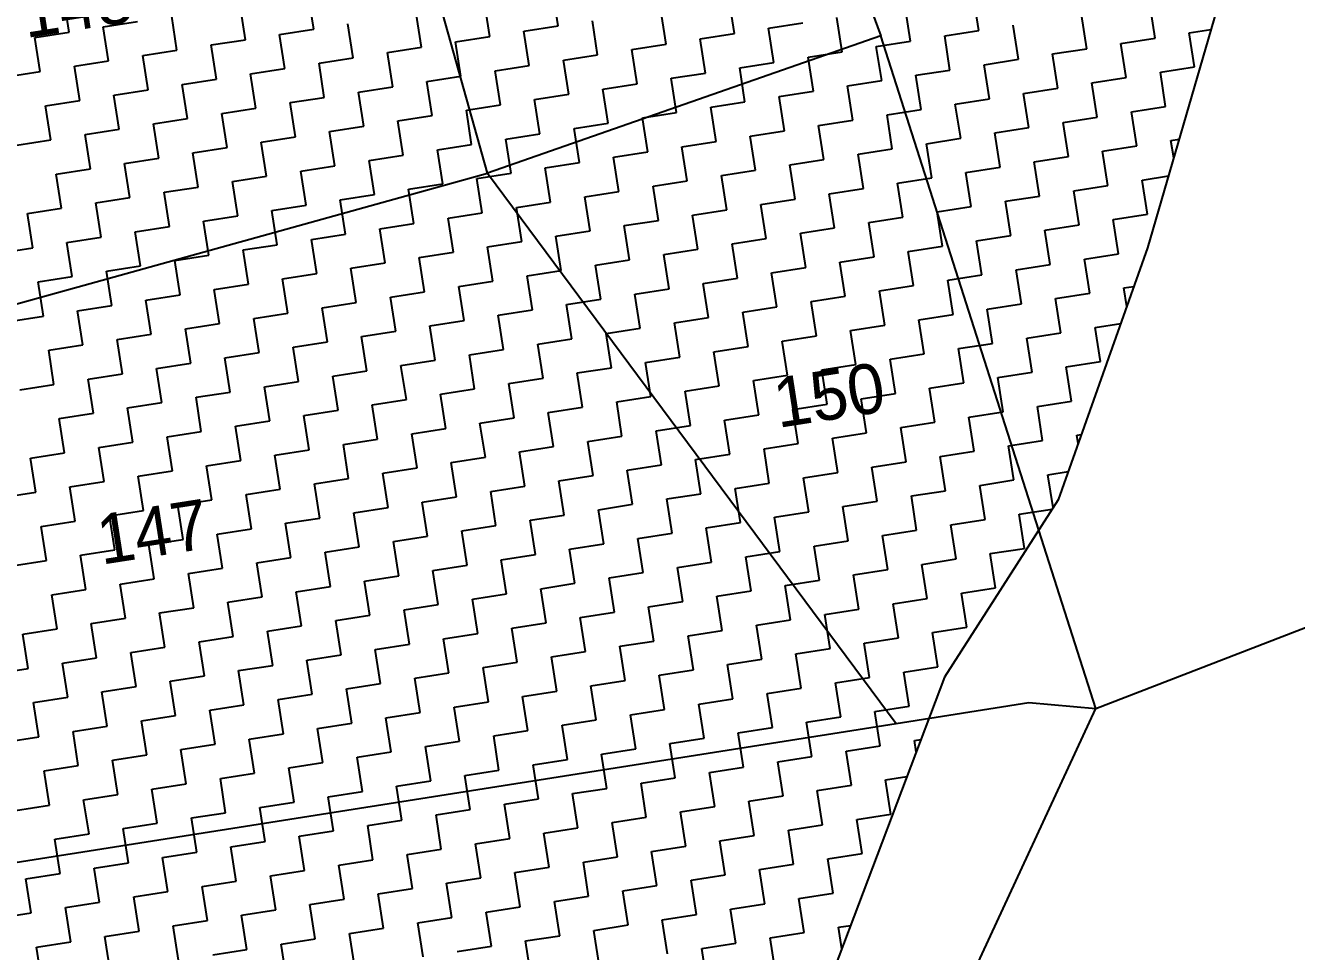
# Model space of a CAD drawing. Header units: metres. Extents: x 288492 to 290465, y 1999120 to 2001541.
# Drawn here: x 289454.1 to 289636.4, y 1999477.1 to 1999609.9 of the extents above; entities that cross this region are included whole.
import ezdxf
from ezdxf.enums import TextEntityAlignment as Align

# ---------------------------------------------------------------- set-up
doc = ezdxf.new("R2010")
doc.units = ezdxf.units.M
doc.header["$MEASUREMENT"] = 0
for name, color, linetype in [('POLY_HATCH', 12, 'Continuous'), ('POLY_PARCEL', 6, 'Continuous'), ('TEXT_PARCEL', 7, 'Continuous'), ('V_BOUND_LINE', 7, 'Continuous')]:
    doc.layers.add(name, color=color, linetype=linetype)
doc.styles.add('TEXT_MAP', font='KRDEV050.TTF')

# ---------------------------------------------------------------- blocks, each defined once
blk = doc.blocks.new('25')
at = {"layer": 'POLY_HATCH', "linetype": 'Continuous'}
for p, q in [((289536.12, 1999567.92), (289535.35, 1999572.97)), ((289463.8, 1999567.29), (289463.03, 1999572.35)), ((289489.85, 1999566.07), (289489.08, 1999571.13)), ((289499.96, 1999567.61), (289499.19, 1999572.66)), ((289526.01, 1999566.38), (289525.24, 1999571.44)), ((289562.17, 1999566.7), (289561.4, 1999571.75)), ((289598.33, 1999567.01), (289597.56, 1999572.06)), ((289479.73, 1999564.54), (289478.97, 1999569.59)), ((289515.9, 1999564.85), (289515.13, 1999569.91)), ((289552.06, 1999565.16), (289551.29, 1999570.22)), ((289588.22, 1999565.47), (289587.45, 1999570.53)), ((289614.27, 1999564.25), (289613.5, 1999569.31)), ((289624.38, 1999565.79), (289623.61, 1999570.84)), ((289458.74, 1999566.53), (289463.8, 1999567.29)), ((289468.85, 1999568.06), (289473.91, 1999568.83)), ((289469.62, 1999563), (289468.85, 1999568.06)), ((289494.9, 1999566.84), (289499.96, 1999567.61)), ((289505.78, 1999563.32), (289505.02, 1999568.37)), ((289531.06, 1999567.15), (289536.12, 1999567.92)), ((289541.94, 1999563.63), (289541.18, 1999568.68)), ((289567.23, 1999567.46), (289572.28, 1999568.23)), ((289567.99, 1999562.41), (289567.23, 1999567.46)), ((289578.11, 1999563.94), (289577.34, 1999569)), ((289604.16, 1999562.72), (289603.39, 1999567.77)), ((289459.51, 1999561.47), (289458.74, 1999566.53)), ((289484.79, 1999565.31), (289489.85, 1999566.07)), ((289495.67, 1999561.78), (289494.9, 1999566.84)), ((289520.95, 1999565.62), (289526.01, 1999566.38)), ((289521.72, 1999560.56), (289520.95, 1999565.62)), ((289531.83, 1999562.09), (289531.06, 1999567.15)), ((289557.11, 1999565.93), (289562.17, 1999566.7)), ((289557.88, 1999560.87), (289557.11, 1999565.93)), ((289583.16, 1999564.71), (289588.22, 1999565.47)), ((289593.28, 1999566.24), (289598.33, 1999567.01)), ((289594.04, 1999561.18), (289593.28, 1999566.24)), ((289619.32, 1999565.02), (289624.38, 1999565.79)), ((289629.44, 1999566.55), (289632.66, 1999567.04)), ((289630.2, 1999561.5), (289629.44, 1999566.55)), ((289474.68, 1999563.77), (289479.73, 1999564.54)), ((289475.44, 1999558.72), (289474.68, 1999563.77)), ((289485.56, 1999560.25), (289484.79, 1999565.31)), ((289510.84, 1999564.08), (289515.9, 1999564.85)), ((289511.61, 1999559.03), (289510.84, 1999564.08)), ((289536.89, 1999562.86), (289541.94, 1999563.63)), ((289547, 1999564.4), (289552.06, 1999565.16)), ((289547.77, 1999559.34), (289547, 1999564.4)), ((289573.05, 1999563.17), (289578.11, 1999563.94)), ((289583.93, 1999559.65), (289583.16, 1999564.71)), ((289609.21, 1999563.49), (289614.27, 1999564.25)), ((289609.98, 1999558.43), (289609.21, 1999563.49)), ((289620.09, 1999559.96), (289619.32, 1999565.02)), ((289464.56, 1999562.24), (289469.62, 1999563)), ((289465.33, 1999557.18), (289464.56, 1999562.24)), ((289490.61, 1999561.02), (289495.67, 1999561.78)), ((289500.73, 1999562.55), (289505.78, 1999563.32)), ((289501.49, 1999557.49), (289500.73, 1999562.55)), ((289526.78, 1999561.33), (289531.83, 1999562.09)), ((289537.65, 1999557.81), (289536.89, 1999562.86)), ((289562.94, 1999561.64), (289567.99, 1999562.41)), ((289563.7, 1999556.58), (289562.94, 1999561.64)), ((289573.82, 1999558.12), (289573.05, 1999563.17)), ((289599.1, 1999561.95), (289604.16, 1999562.72)), ((289599.87, 1999556.89), (289599.1, 1999561.95)), ((289454.45, 1999560.7), (289459.51, 1999561.47)), ((289480.5, 1999559.48), (289485.56, 1999560.25)), ((289491.38, 1999555.96), (289490.61, 1999561.02)), ((289516.66, 1999559.79), (289521.72, 1999560.56)), ((289517.43, 1999554.74), (289516.66, 1999559.79)), ((289527.54, 1999556.27), (289526.78, 1999561.33)), ((289552.82, 1999560.11), (289557.88, 1999560.87)), ((289553.59, 1999555.05), (289552.82, 1999560.11)), ((289588.99, 1999560.42), (289594.04, 1999561.18)), ((289589.75, 1999555.36), (289588.99, 1999560.42)), ((289615.03, 1999559.2), (289620.09, 1999559.96)), ((289625.15, 1999560.73), (289630.2, 1999561.5)), ((289625.91, 1999555.67), (289625.15, 1999560.73)), ((289470.39, 1999557.95), (289475.44, 1999558.72)), ((289471.15, 1999552.89), (289470.39, 1999557.95)), ((289481.27, 1999554.43), (289480.5, 1999559.48)), ((289506.55, 1999558.26), (289511.61, 1999559.03)), ((289507.32, 1999553.2), (289506.55, 1999558.26)), ((289542.71, 1999558.57), (289547.77, 1999559.34)), ((289543.48, 1999553.52), (289542.71, 1999558.57)), ((289568.76, 1999557.35), (289573.82, 1999558.12)), ((289578.87, 1999558.88), (289583.93, 1999559.65)), ((289579.64, 1999553.83), (289578.87, 1999558.88)), ((289604.92, 1999557.66), (289609.98, 1999558.43)), ((289615.8, 1999554.14), (289615.03, 1999559.2)), ((289460.27, 1999556.41), (289465.33, 1999557.18)), ((289461.04, 1999551.36), (289460.27, 1999556.41)), ((289486.32, 1999555.19), (289491.38, 1999555.96)), ((289496.44, 1999556.73), (289501.49, 1999557.49)), ((289497.2, 1999551.67), (289496.44, 1999556.73)), ((289522.49, 1999555.5), (289527.54, 1999556.27)), ((289532.6, 1999557.04), (289537.65, 1999557.81)), ((289533.37, 1999551.98), (289532.6, 1999557.04)), ((289558.65, 1999555.82), (289563.7, 1999556.58)), ((289569.53, 1999552.29), (289568.76, 1999557.35)), ((289594.81, 1999556.13), (289599.87, 1999556.89)), ((289595.58, 1999551.07), (289594.81, 1999556.13)), ((289605.69, 1999552.61), (289604.92, 1999557.66)), ((289476.21, 1999553.66), (289481.27, 1999554.43)), ((289487.09, 1999550.14), (289486.32, 1999555.19)), ((289512.37, 1999553.97), (289517.43, 1999554.74)), ((289523.25, 1999550.45), (289522.49, 1999555.5)), ((289548.53, 1999554.28), (289553.59, 1999555.05)), ((289549.3, 1999549.23), (289548.53, 1999554.28)), ((289559.41, 1999550.76), (289558.65, 1999555.82)), ((289584.7, 1999554.59), (289589.75, 1999555.36)), ((289585.46, 1999549.54), (289584.7, 1999554.59)), ((289610.75, 1999553.37), (289615.8, 1999554.14)), ((289620.86, 1999554.91), (289625.91, 1999555.67)), ((289621.63, 1999549.85), (289620.86, 1999554.91)), ((289466.1, 1999552.13), (289471.15, 1999552.89)), ((289476.98, 1999548.6), (289476.21, 1999553.66)), ((289502.26, 1999552.44), (289507.32, 1999553.2)), ((289503.03, 1999547.38), (289502.26, 1999552.44)), ((289513.14, 1999548.91), (289512.37, 1999553.97)), ((289538.42, 1999552.75), (289543.48, 1999553.52)), ((289539.19, 1999547.69), (289538.42, 1999552.75)), ((289564.47, 1999551.53), (289569.53, 1999552.29)), ((289574.58, 1999553.06), (289579.64, 1999553.83)), ((289575.35, 1999548), (289574.58, 1999553.06)), ((289600.63, 1999551.84), (289605.69, 1999552.61)), ((289611.51, 1999548.32), (289610.75, 1999553.37)), ((289455.99, 1999550.59), (289461.04, 1999551.36)), ((289466.87, 1999547.07), (289466.1, 1999552.13)), ((289492.15, 1999550.9), (289497.2, 1999551.67)), ((289492.91, 1999545.85), (289492.15, 1999550.9)), ((289518.2, 1999549.68), (289523.25, 1999550.45)), ((289528.31, 1999551.21), (289533.37, 1999551.98)), ((289529.08, 1999546.16), (289528.31, 1999551.21)), ((289554.36, 1999549.99), (289559.41, 1999550.76)), ((289565.24, 1999546.47), (289564.47, 1999551.53)), ((289590.52, 1999550.3), (289595.58, 1999551.07)), ((289591.29, 1999545.25), (289590.52, 1999550.3)), ((289601.4, 1999546.78), (289600.63, 1999551.84)), ((289626.68, 1999550.62), (289627.87, 1999550.8)), ((289627.07, 1999548.06), (289626.68, 1999550.62)), ((289471.92, 1999547.84), (289476.98, 1999548.6)), ((289482.03, 1999549.37), (289487.09, 1999550.14)), ((289482.8, 1999544.31), (289482.03, 1999549.37)), ((289508.08, 1999548.15), (289513.14, 1999548.91)), ((289518.96, 1999544.62), (289518.2, 1999549.68)), ((289544.25, 1999548.46), (289549.3, 1999549.23)), ((289545.01, 1999543.4), (289544.25, 1999548.46)), ((289555.12, 1999544.94), (289554.36, 1999549.99)), ((289580.41, 1999548.77), (289585.46, 1999549.54)), ((289581.17, 1999543.71), (289580.41, 1999548.77)), ((289616.57, 1999549.08), (289621.63, 1999549.85)), ((289617.34, 1999544.03), (289616.57, 1999549.08)), ((289461.81, 1999546.3), (289466.87, 1999547.07)), ((289472.69, 1999542.78), (289471.92, 1999547.84)), ((289497.97, 1999546.61), (289503.03, 1999547.38)), ((289498.74, 1999541.56), (289497.97, 1999546.61)), ((289508.85, 1999543.09), (289508.08, 1999548.15)), ((289534.13, 1999546.93), (289539.19, 1999547.69)), ((289534.9, 1999541.87), (289534.13, 1999546.93)), ((289570.29, 1999547.24), (289575.35, 1999548)), ((289571.06, 1999542.18), (289570.29, 1999547.24)), ((289596.34, 1999546.02), (289601.4, 1999546.78)), ((289606.46, 1999547.55), (289611.51, 1999548.32)), ((289607.22, 1999542.49), (289606.46, 1999547.55)), ((289462.58, 1999541.25), (289461.81, 1999546.3)), ((289487.86, 1999545.08), (289492.91, 1999545.85)), ((289488.62, 1999540.02), (289487.86, 1999545.08)), ((289524.02, 1999545.39), (289529.08, 1999546.16)), ((289524.79, 1999540.34), (289524.02, 1999545.39)), ((289550.07, 1999544.17), (289555.12, 1999544.94)), ((289560.18, 1999545.7), (289565.24, 1999546.47)), ((289560.95, 1999540.65), (289560.18, 1999545.7)), ((289586.23, 1999544.48), (289591.29, 1999545.25)), ((289597.11, 1999540.96), (289596.34, 1999546.02)), ((289622.39, 1999544.79), (289626.28, 1999545.38)), ((289623.16, 1999539.74), (289622.39, 1999544.79)), ((289477.74, 1999543.55), (289482.8, 1999544.31)), ((289478.51, 1999538.49), (289477.74, 1999543.55)), ((289503.79, 1999542.32), (289508.85, 1999543.09)), ((289513.91, 1999543.86), (289518.96, 1999544.62)), ((289514.67, 1999538.8), (289513.91, 1999543.86)), ((289539.96, 1999542.64), (289545.01, 1999543.4)), ((289550.84, 1999539.11), (289550.07, 1999544.17)), ((289576.12, 1999542.95), (289581.17, 1999543.71)), ((289576.88, 1999537.89), (289576.12, 1999542.95)), ((289587, 1999539.43), (289586.23, 1999544.48)), ((289612.28, 1999543.26), (289617.34, 1999544.03)), ((289613.05, 1999538.2), (289612.28, 1999543.26)), ((289457.52, 1999540.48), (289462.58, 1999541.25)), ((289467.63, 1999542.01), (289472.69, 1999542.78)), ((289468.4, 1999536.96), (289467.63, 1999542.01)), ((289493.68, 1999540.79), (289498.74, 1999541.56)), ((289504.56, 1999537.27), (289503.79, 1999542.32)), ((289529.84, 1999541.1), (289534.9, 1999541.87)), ((289530.61, 1999536.05), (289529.84, 1999541.1)), ((289540.72, 1999537.58), (289539.96, 1999542.64)), ((289566, 1999541.41), (289571.06, 1999542.18)), ((289566.77, 1999536.36), (289566, 1999541.41)), ((289592.05, 1999540.19), (289597.11, 1999540.96)), ((289602.17, 1999541.73), (289607.22, 1999542.49)), ((289602.93, 1999536.67), (289602.17, 1999541.73)), ((289458.29, 1999535.42), (289457.52, 1999540.48)), ((289483.57, 1999539.26), (289488.62, 1999540.02)), ((289484.34, 1999534.2), (289483.57, 1999539.26)), ((289494.45, 1999535.73), (289493.68, 1999540.79)), ((289519.73, 1999539.57), (289524.79, 1999540.34)), ((289520.5, 1999534.51), (289519.73, 1999539.57)), ((289545.78, 1999538.35), (289550.84, 1999539.11)), ((289555.89, 1999539.88), (289560.95, 1999540.65)), ((289556.66, 1999534.82), (289555.89, 1999539.88)), ((289581.94, 1999538.66), (289587, 1999539.43)), ((289592.82, 1999535.14), (289592.05, 1999540.19)), ((289618.1, 1999538.97), (289623.16, 1999539.74)), ((289473.46, 1999537.72), (289478.51, 1999538.49)), ((289474.22, 1999532.67), (289473.46, 1999537.72)), ((289499.5, 1999536.5), (289504.56, 1999537.27)), ((289509.62, 1999538.03), (289514.67, 1999538.8)), ((289510.38, 1999532.98), (289509.62, 1999538.03)), ((289535.67, 1999536.81), (289540.72, 1999537.58)), ((289546.55, 1999533.29), (289545.78, 1999538.35)), ((289571.83, 1999537.12), (289576.88, 1999537.89)), ((289582.71, 1999533.6), (289581.94, 1999538.66)), ((289607.99, 1999537.44), (289613.05, 1999538.2)), ((289608.76, 1999532.38), (289607.99, 1999537.44)), ((289618.87, 1999533.91), (289618.1, 1999538.97)), ((289453.23, 1999534.66), (289458.29, 1999535.42)), ((289463.34, 1999536.19), (289468.4, 1999536.96)), ((289464.11, 1999531.13), (289463.34, 1999536.19)), ((289489.39, 1999534.97), (289494.45, 1999535.73)), ((289500.27, 1999531.44), (289499.5, 1999536.5)), ((289525.55, 1999535.28), (289530.61, 1999536.05)), ((289526.32, 1999530.22), (289525.55, 1999535.28)), ((289536.43, 1999531.76), (289535.67, 1999536.81)), ((289561.72, 1999535.59), (289566.77, 1999536.36)), ((289562.48, 1999530.53), (289561.72, 1999535.59)), ((289572.59, 1999532.07), (289571.83, 1999537.12)), ((289597.88, 1999535.9), (289602.93, 1999536.67)), ((289598.64, 1999530.85), (289597.88, 1999535.9)), ((289479.28, 1999533.43), (289484.34, 1999534.2)), ((289480.05, 1999528.38), (289479.28, 1999533.43)), ((289490.16, 1999529.91), (289489.39, 1999534.97)), ((289515.44, 1999533.75), (289520.5, 1999534.51)), ((289516.21, 1999528.69), (289515.44, 1999533.75)), ((289551.6, 1999534.06), (289556.66, 1999534.82)), ((289552.37, 1999529), (289551.6, 1999534.06)), ((289577.65, 1999532.83), (289582.71, 1999533.6)), ((289587.76, 1999534.37), (289592.82, 1999535.14)), ((289588.53, 1999529.31), (289587.76, 1999534.37)), ((289613.81, 1999533.15), (289618.87, 1999533.91)), ((289469.17, 1999531.9), (289474.22, 1999532.67)), ((289469.93, 1999526.84), (289469.17, 1999531.9)), ((289505.33, 1999532.21), (289510.38, 1999532.98)), ((289506.09, 1999527.15), (289505.33, 1999532.21)), ((289531.38, 1999530.99), (289536.43, 1999531.76)), ((289541.49, 1999532.52), (289546.55, 1999533.29)), ((289542.26, 1999527.47), (289541.49, 1999532.52)), ((289567.54, 1999531.3), (289572.59, 1999532.07)), ((289578.42, 1999527.78), (289577.65, 1999532.83)), ((289603.7, 1999531.61), (289608.76, 1999532.38)), ((289604.47, 1999526.56), (289603.7, 1999531.61)), ((289614.58, 1999528.09), (289613.81, 1999533.15)), ((289459.05, 1999530.37), (289464.11, 1999531.13)), ((289459.82, 1999525.31), (289459.05, 1999530.37)), ((289485.1, 1999529.14), (289490.16, 1999529.91)), ((289495.21, 1999530.68), (289500.27, 1999531.44)), ((289495.98, 1999525.62), (289495.21, 1999530.68)), ((289521.26, 1999529.46), (289526.32, 1999530.22)), ((289532.14, 1999525.93), (289531.38, 1999530.99)), ((289557.43, 1999529.77), (289562.48, 1999530.53)), ((289558.19, 1999524.71), (289557.43, 1999529.77)), ((289568.31, 1999526.24), (289567.54, 1999531.3)), ((289593.59, 1999530.08), (289598.64, 1999530.85)), ((289594.35, 1999525.02), (289593.59, 1999530.08)), ((289474.99, 1999527.61), (289480.05, 1999528.38)), ((289485.87, 1999524.09), (289485.1, 1999529.14)), ((289511.15, 1999527.92), (289516.21, 1999528.69)), ((289511.92, 1999522.87), (289511.15, 1999527.92)), ((289522.03, 1999524.4), (289521.26, 1999529.46)), ((289547.31, 1999528.23), (289552.37, 1999529)), ((289548.08, 1999523.18), (289547.31, 1999528.23)), ((289573.36, 1999527.01), (289578.42, 1999527.78)), ((289583.47, 1999528.55), (289588.53, 1999529.31)), ((289584.24, 1999523.49), (289583.47, 1999528.55)), ((289609.52, 1999527.32), (289614.58, 1999528.09)), ((289619.64, 1999528.86), (289621.11, 1999529.08)), ((289620.05, 1999526.12), (289619.64, 1999528.86)), ((289464.88, 1999526.08), (289469.93, 1999526.84)), ((289465.64, 1999521.02), (289464.88, 1999526.08)), ((289475.76, 1999522.55), (289474.99, 1999527.61)), ((289501.04, 1999526.39), (289506.09, 1999527.15)), ((289501.8, 1999521.33), (289501.04, 1999526.39)), ((289527.09, 1999525.17), (289532.14, 1999525.93)), ((289537.2, 1999526.7), (289542.26, 1999527.47)), ((289537.97, 1999521.64), (289537.2, 1999526.7)), ((289563.25, 1999525.48), (289568.31, 1999526.24)), ((289574.13, 1999521.96), (289573.36, 1999527.01)), ((289599.41, 1999525.79), (289604.47, 1999526.56)), ((289610.29, 1999522.27), (289609.52, 1999527.32)), ((289454.76, 1999524.54), (289459.82, 1999525.31)), ((289480.81, 1999523.32), (289485.87, 1999524.09)), ((289490.93, 1999524.85), (289495.98, 1999525.62)), ((289491.69, 1999519.8), (289490.93, 1999524.85)), ((289516.97, 1999523.63), (289522.03, 1999524.4)), ((289527.85, 1999520.11), (289527.09, 1999525.17)), ((289553.14, 1999523.94), (289558.19, 1999524.71)), ((289564.02, 1999520.42), (289563.25, 1999525.48)), ((289589.3, 1999524.26), (289594.35, 1999525.02)), ((289590.06, 1999519.2), (289589.3, 1999524.26)), ((289600.18, 1999520.73), (289599.41, 1999525.79)), ((289470.7, 1999521.79), (289475.76, 1999522.55)), ((289481.58, 1999518.26), (289480.81, 1999523.32)), ((289506.86, 1999522.1), (289511.92, 1999522.87)), ((289517.74, 1999518.58), (289516.97, 1999523.63)), ((289543.02, 1999522.41), (289548.08, 1999523.18)), ((289543.79, 1999517.35), (289543.02, 1999522.41)), ((289553.9, 1999518.89), (289553.14, 1999523.94)), ((289579.18, 1999522.72), (289584.24, 1999523.49)), ((289579.95, 1999517.67), (289579.18, 1999522.72)), ((289605.23, 1999521.5), (289610.29, 1999522.27)), ((289615.35, 1999523.03), (289619.15, 1999523.61)), ((289616.11, 1999517.98), (289615.35, 1999523.03)), ((289460.59, 1999520.25), (289465.64, 1999521.02)), ((289461.35, 1999515.2), (289460.59, 1999520.25)), ((289471.47, 1999516.73), (289470.7, 1999521.79)), ((289496.75, 1999520.56), (289501.8, 1999521.33)), ((289497.52, 1999515.51), (289496.75, 1999520.56)), ((289507.63, 1999517.04), (289506.86, 1999522.1)), ((289532.91, 1999520.88), (289537.97, 1999521.64)), ((289533.68, 1999515.82), (289532.91, 1999520.88)), ((289558.96, 1999519.65), (289564.02, 1999520.42)), ((289569.07, 1999521.19), (289574.13, 1999521.96)), ((289569.84, 1999516.13), (289569.07, 1999521.19)), ((289595.12, 1999519.97), (289600.18, 1999520.73)), ((289606, 1999516.44), (289605.23, 1999521.5)), ((289486.64, 1999519.03), (289491.69, 1999519.8)), ((289487.4, 1999513.97), (289486.64, 1999519.03)), ((289512.68, 1999517.81), (289517.74, 1999518.58)), ((289522.8, 1999519.34), (289527.85, 1999520.11)), ((289523.56, 1999514.29), (289522.8, 1999519.34)), ((289548.85, 1999518.12), (289553.9, 1999518.89)), ((289559.73, 1999514.6), (289558.96, 1999519.65)), ((289585.01, 1999518.43), (289590.06, 1999519.2)), ((289585.78, 1999513.38), (289585.01, 1999518.43)), ((289595.89, 1999514.91), (289595.12, 1999519.97)), ((289466.41, 1999515.96), (289471.47, 1999516.73)), ((289476.52, 1999517.5), (289481.58, 1999518.26)), ((289477.29, 1999512.44), (289476.52, 1999517.5)), ((289502.57, 1999516.28), (289507.63, 1999517.04)), ((289513.45, 1999512.75), (289512.68, 1999517.81)), ((289538.73, 1999516.59), (289543.79, 1999517.35)), ((289539.5, 1999511.53), (289538.73, 1999516.59)), ((289549.61, 1999513.06), (289548.85, 1999518.12)), ((289574.9, 1999516.9), (289579.95, 1999517.67)), ((289575.66, 1999511.84), (289574.9, 1999516.9)), ((289611.06, 1999517.21), (289616.11, 1999517.98)), ((289611.82, 1999512.15), (289611.06, 1999517.21)), ((289456.3, 1999514.43), (289461.35, 1999515.2)), ((289467.18, 1999510.91), (289466.41, 1999515.96)), ((289492.46, 1999514.74), (289497.52, 1999515.51)), ((289493.23, 1999509.68), (289492.46, 1999514.74)), ((289503.34, 1999511.22), (289502.57, 1999516.28)), ((289528.62, 1999515.05), (289533.68, 1999515.82)), ((289529.39, 1999510), (289528.62, 1999515.05)), ((289554.67, 1999513.83), (289559.73, 1999514.6)), ((289564.78, 1999515.36), (289569.84, 1999516.13)), ((289565.55, 1999510.31), (289564.78, 1999515.36)), ((289590.83, 1999514.14), (289595.89, 1999514.91)), ((289600.94, 1999515.68), (289606, 1999516.44)), ((289601.71, 1999510.62), (289600.94, 1999515.68)), ((289482.35, 1999513.21), (289487.4, 1999513.97)), ((289483.11, 1999508.15), (289482.35, 1999513.21)), ((289508.4, 1999511.99), (289513.45, 1999512.75)), ((289518.51, 1999513.52), (289523.56, 1999514.29)), ((289519.27, 1999508.46), (289518.51, 1999513.52)), ((289544.56, 1999512.3), (289549.61, 1999513.06)), ((289555.44, 1999508.77), (289554.67, 1999513.83)), ((289580.72, 1999512.61), (289585.78, 1999513.38)), ((289591.6, 1999509.09), (289590.83, 1999514.14)), ((289462.12, 1999510.14), (289467.18, 1999510.91)), ((289472.23, 1999511.67), (289477.29, 1999512.44)), ((289473, 1999506.62), (289472.23, 1999511.67)), ((289498.28, 1999510.45), (289503.34, 1999511.22)), ((289509.16, 1999506.93), (289508.4, 1999511.99)), ((289534.44, 1999510.76), (289539.5, 1999511.53)), ((289545.32, 1999507.24), (289544.56, 1999512.3)), ((289570.61, 1999511.08), (289575.66, 1999511.84)), ((289571.37, 1999506.02), (289570.61, 1999511.08)), ((289581.49, 1999507.55), (289580.72, 1999512.61)), ((289606.77, 1999511.39), (289611.82, 1999512.15)), ((289607.53, 1999506.33), (289606.77, 1999511.39)), ((289462.89, 1999505.08), (289462.12, 1999510.14)), ((289488.17, 1999508.92), (289493.23, 1999509.68)), ((289499.05, 1999505.4), (289498.28, 1999510.45)), ((289524.33, 1999509.23), (289529.39, 1999510)), ((289525.1, 1999504.17), (289524.33, 1999509.23)), ((289535.21, 1999505.71), (289534.44, 1999510.76)), ((289560.49, 1999509.54), (289565.55, 1999510.31)), ((289561.26, 1999504.49), (289560.49, 1999509.54)), ((289586.54, 1999508.32), (289591.6, 1999509.09)), ((289596.65, 1999509.85), (289601.71, 1999510.62)), ((289597.42, 1999504.8), (289596.65, 1999509.85)), ((289478.06, 1999507.38), (289483.11, 1999508.15)), ((289478.82, 1999502.33), (289478.06, 1999507.38)), ((289488.94, 1999503.86), (289488.17, 1999508.92)), ((289514.22, 1999507.7), (289519.27, 1999508.46)), ((289514.99, 1999502.64), (289514.22, 1999507.7)), ((289540.27, 1999506.47), (289545.32, 1999507.24)), ((289550.38, 1999508.01), (289555.44, 1999508.77)), ((289551.15, 1999502.95), (289550.38, 1999508.01)), ((289576.43, 1999506.79), (289581.49, 1999507.55)), ((289587.31, 1999503.26), (289586.54, 1999508.32)), ((289612.59, 1999507.1), (289613.26, 1999507.2)), ((289612.78, 1999505.86), (289612.59, 1999507.1)), ((289467.94, 1999505.85), (289473, 1999506.62)), ((289468.71, 1999500.79), (289467.94, 1999505.85)), ((289493.99, 1999504.63), (289499.05, 1999505.4)), ((289504.11, 1999506.16), (289509.16, 1999506.93)), ((289504.87, 1999501.11), (289504.11, 1999506.16)), ((289530.15, 1999504.94), (289535.21, 1999505.71)), ((289541.03, 1999501.42), (289540.27, 1999506.47)), ((289566.32, 1999505.25), (289571.37, 1999506.02)), ((289567.08, 1999500.2), (289566.32, 1999505.25)), ((289577.2, 1999501.73), (289576.43, 1999506.79)), ((289602.48, 1999505.56), (289607.53, 1999506.33)), ((289603.25, 1999500.51), (289602.48, 1999505.56)), ((289457.83, 1999504.32), (289462.89, 1999505.08)), ((289458.6, 1999499.26), (289457.83, 1999504.32)), ((289483.88, 1999503.09), (289488.94, 1999503.86)), ((289494.76, 1999499.57), (289493.99, 1999504.63)), ((289520.04, 1999503.41), (289525.1, 1999504.17)), ((289520.81, 1999498.35), (289520.04, 1999503.41)), ((289530.92, 1999499.88), (289530.15, 1999504.94)), ((289556.2, 1999503.72), (289561.26, 1999504.49)), ((289556.97, 1999498.66), (289556.2, 1999503.72)), ((289592.37, 1999504.03), (289597.42, 1999504.8)), ((289593.13, 1999498.97), (289592.37, 1999504.03)), ((289473.77, 1999501.56), (289478.82, 1999502.33)), ((289474.53, 1999496.5), (289473.77, 1999501.56)), ((289484.65, 1999498.04), (289483.88, 1999503.09)), ((289509.93, 1999501.87), (289514.99, 1999502.64)), ((289510.7, 1999496.82), (289509.93, 1999501.87)), ((289546.09, 1999502.18), (289551.15, 1999502.95)), ((289546.86, 1999497.13), (289546.09, 1999502.18)), ((289572.14, 1999500.96), (289577.2, 1999501.73)), ((289582.25, 1999502.5), (289587.31, 1999503.26)), ((289583.02, 1999497.44), (289582.25, 1999502.5)), ((289608.3, 1999501.27), (289611.29, 1999501.73)), ((289463.65, 1999500.03), (289468.71, 1999500.79)), ((289464.42, 1999494.97), (289463.65, 1999500.03)), ((289489.7, 1999498.81), (289494.76, 1999499.57)), ((289499.82, 1999500.34), (289504.87, 1999501.11)), ((289500.58, 1999495.28), (289499.82, 1999500.34)), ((289525.87, 1999499.12), (289530.92, 1999499.88)), ((289535.98, 1999500.65), (289541.03, 1999501.42)), ((289536.74, 1999495.59), (289535.98, 1999500.65)), ((289562.03, 1999499.43), (289567.08, 1999500.2)), ((289572.91, 1999495.91), (289572.14, 1999500.96)), ((289598.19, 1999499.74), (289603.25, 1999500.51)), ((289598.96, 1999494.68), (289598.19, 1999499.74)), ((289609.04, 1999496.4), (289608.3, 1999501.27)), ((289453.54, 1999498.49), (289458.6, 1999499.26)), ((289479.59, 1999497.27), (289484.65, 1999498.04)), ((289490.47, 1999493.75), (289489.7, 1999498.81)), ((289515.75, 1999497.58), (289520.81, 1999498.35)), ((289526.63, 1999494.06), (289525.87, 1999499.12)), ((289551.91, 1999497.9), (289556.97, 1999498.66)), ((289552.68, 1999492.84), (289551.91, 1999497.9)), ((289562.79, 1999494.37), (289562.03, 1999499.43)), ((289588.08, 1999498.21), (289593.13, 1999498.97)), ((289588.84, 1999493.15), (289588.08, 1999498.21)), ((289469.48, 1999495.74), (289474.53, 1999496.5)), ((289480.36, 1999492.21), (289479.59, 1999497.27)), ((289505.64, 1999496.05), (289510.7, 1999496.82)), ((289506.41, 1999490.99), (289505.64, 1999496.05)), ((289516.52, 1999492.53), (289515.75, 1999497.58)), ((289541.8, 1999496.36), (289546.86, 1999497.13)), ((289542.57, 1999491.3), (289541.8, 1999496.36)), ((289567.85, 1999495.14), (289572.91, 1999495.91)), ((289577.96, 1999496.67), (289583.02, 1999497.44)), ((289578.73, 1999491.62), (289577.96, 1999496.67)), ((289604.01, 1999495.45), (289608.91, 1999496.19)), ((289459.36, 1999494.2), (289464.42, 1999494.97)), ((289460.13, 1999489.15), (289459.36, 1999494.2)), ((289470.24, 1999490.68), (289469.48, 1999495.74)), ((289495.53, 1999494.52), (289500.58, 1999495.28)), ((289496.29, 1999489.46), (289495.53, 1999494.52)), ((289521.58, 1999493.29), (289526.63, 1999494.06)), ((289531.69, 1999494.83), (289536.74, 1999495.59)), ((289532.46, 1999489.77), (289531.69, 1999494.83)), ((289557.74, 1999493.61), (289562.79, 1999494.37)), ((289568.62, 1999490.08), (289567.85, 1999495.14)), ((289593.9, 1999493.92), (289598.96, 1999494.68)), ((289594.67, 1999488.86), (289593.9, 1999493.92)), ((289604.78, 1999490.39), (289604.01, 1999495.45)), ((289475.3, 1999491.45), (289480.36, 1999492.21)), ((289485.41, 1999492.98), (289490.47, 1999493.75)), ((289486.18, 1999487.93), (289485.41, 1999492.98)), ((289511.46, 1999491.76), (289516.52, 1999492.53)), ((289522.34, 1999488.24), (289521.58, 1999493.29)), ((289547.62, 1999492.07), (289552.68, 1999492.84)), ((289548.39, 1999487.02), (289547.62, 1999492.07)), ((289558.5, 1999488.55), (289557.74, 1999493.61)), ((289583.79, 1999492.38), (289588.84, 1999493.15)), ((289584.55, 1999487.33), (289583.79, 1999492.38)), ((289465.19, 1999489.91), (289470.24, 1999490.68)), ((289476.07, 1999486.39), (289475.3, 1999491.45)), ((289501.35, 1999490.23), (289506.41, 1999490.99)), ((289502.12, 1999485.17), (289501.35, 1999490.23)), ((289512.23, 1999486.7), (289511.46, 1999491.76)), ((289537.51, 1999490.54), (289542.57, 1999491.3)), ((289538.28, 1999485.48), (289537.51, 1999490.54)), ((289573.67, 1999490.85), (289578.73, 1999491.62)), ((289574.44, 1999485.79), (289573.67, 1999490.85)), ((289599.72, 1999489.63), (289604.78, 1999490.39)), ((289455.08, 1999488.38), (289460.13, 1999489.15)), ((289465.95, 1999484.86), (289465.19, 1999489.91)), ((289491.24, 1999488.69), (289496.29, 1999489.46)), ((289492, 1999483.64), (289491.24, 1999488.69)), ((289527.4, 1999489), (289532.46, 1999489.77)), ((289528.17, 1999483.95), (289527.4, 1999489)), ((289553.45, 1999487.78), (289558.5, 1999488.55)), ((289563.56, 1999489.32), (289568.62, 1999490.08)), ((289564.33, 1999484.26), (289563.56, 1999489.32)), ((289589.61, 1999488.09), (289594.67, 1999488.86)), ((289600.49, 1999484.57), (289599.72, 1999489.63)), ((289471.01, 1999485.62), (289476.07, 1999486.39)), ((289481.12, 1999487.16), (289486.18, 1999487.93)), ((289481.89, 1999482.1), (289481.12, 1999487.16)), ((289507.17, 1999485.94), (289512.23, 1999486.7)), ((289517.29, 1999487.47), (289522.34, 1999488.24)), ((289518.05, 1999482.41), (289517.29, 1999487.47)), ((289543.33, 1999486.25), (289548.39, 1999487.02)), ((289554.21, 1999482.73), (289553.45, 1999487.78)), ((289579.5, 1999486.56), (289584.55, 1999487.33)), ((289580.26, 1999481.5), (289579.5, 1999486.56)), ((289590.38, 1999483.04), (289589.61, 1999488.09)), ((289460.9, 1999484.09), (289465.95, 1999484.86)), ((289471.78, 1999480.57), (289471.01, 1999485.62)), ((289497.06, 1999484.4), (289502.12, 1999485.17)), ((289507.94, 1999480.88), (289507.17, 1999485.94)), ((289533.22, 1999484.71), (289538.28, 1999485.48)), ((289533.99, 1999479.66), (289533.22, 1999484.71)), ((289544.1, 1999481.19), (289543.33, 1999486.25)), ((289569.38, 1999485.03), (289574.44, 1999485.79)), ((289570.15, 1999479.97), (289569.38, 1999485.03)), ((289595.43, 1999483.8), (289600.49, 1999484.57)), ((289461.67, 1999479.03), (289460.9, 1999484.09)), ((289486.95, 1999482.87), (289492, 1999483.64)), ((289487.71, 1999477.81), (289486.95, 1999482.87)), ((289497.83, 1999479.35), (289497.06, 1999484.4)), ((289523.11, 1999483.18), (289528.17, 1999483.95)), ((289523.88, 1999478.12), (289523.11, 1999483.18)), ((289549.16, 1999481.96), (289554.21, 1999482.73)), ((289559.27, 1999483.49), (289564.33, 1999484.26)), ((289560.04, 1999478.44), (289559.27, 1999483.49)), ((289585.32, 1999482.27), (289590.38, 1999483.04)), ((289596.2, 1999478.75), (289595.43, 1999483.8)), ((289476.83, 1999481.34), (289481.89, 1999482.1)), ((289477.6, 1999476.28), (289476.83, 1999481.34)), ((289502.88, 1999480.11), (289507.94, 1999480.88)), ((289513, 1999481.65), (289518.05, 1999482.41)), ((289513.76, 1999476.59), (289513, 1999481.65)), ((289539.05, 1999480.43), (289544.1, 1999481.19)), ((289549.93, 1999476.9), (289549.16, 1999481.96)), ((289575.21, 1999480.74), (289580.26, 1999481.5)), ((289586.09, 1999477.21), (289585.32, 1999482.27)), ((289456.61, 1999478.27), (289461.67, 1999479.03)), ((289466.72, 1999479.8), (289471.78, 1999480.57)), ((289467.49, 1999474.75), (289466.72, 1999479.8)), ((289492.77, 1999478.58), (289497.83, 1999479.35)), ((289503.65, 1999475.06), (289502.88, 1999480.11)), ((289528.93, 1999478.89), (289533.99, 1999479.66)), ((289529.7, 1999473.83), (289528.93, 1999478.89)), ((289539.81, 1999475.37), (289539.05, 1999480.43)), ((289565.09, 1999479.2), (289570.15, 1999479.97)), ((289565.86, 1999474.15), (289565.09, 1999479.2)), ((289575.97, 1999475.68), (289575.21, 1999480.74)), ((289457.38, 1999473.21), (289456.61, 1999478.27)), ((289482.66, 1999477.05), (289487.71, 1999477.81)), ((289483.42, 1999471.99), (289482.66, 1999477.05)), ((289493.54, 1999473.52), (289492.77, 1999478.58)), ((289518.82, 1999477.36), (289523.88, 1999478.12)), ((289519.59, 1999472.3), (289518.82, 1999477.36)), ((289554.98, 1999477.67), (289560.04, 1999478.44)), ((289555.75, 1999472.61), (289554.98, 1999477.67)), ((289581.03, 1999476.45), (289586.09, 1999477.21)), ((289591.14, 1999477.98), (289596.2, 1999478.75)), ((289591.91, 1999472.92), (289591.14, 1999477.98)), ((289472.55, 1999475.51), (289477.6, 1999476.28)), ((289473.31, 1999470.46), (289472.55, 1999475.51)), ((289508.71, 1999475.82), (289513.76, 1999476.59)), ((289509.47, 1999470.77), (289508.71, 1999475.82)), ((289534.76, 1999474.6), (289539.81, 1999475.37)), ((289544.87, 1999476.14), (289549.93, 1999476.9)), ((289545.64, 1999471.08), (289544.87, 1999476.14)), ((289570.92, 1999474.91), (289575.97, 1999475.68)), ((289581.8, 1999471.39), (289581.03, 1999476.45)), ((289462.43, 1999473.98), (289467.49, 1999474.75)), ((289463.2, 1999468.92), (289462.43, 1999473.98)), ((289488.48, 1999472.76), (289493.54, 1999473.52)), ((289498.59, 1999474.29), (289503.65, 1999475.06)), ((289499.36, 1999469.23), (289498.59, 1999474.29)), ((289524.64, 1999473.07), (289529.7, 1999473.83)), ((289535.52, 1999469.55), (289534.76, 1999474.6)), ((289560.8, 1999473.38), (289565.86, 1999474.15)), ((289561.57, 1999468.32), (289560.8, 1999473.38)), ((289571.68, 1999469.86), (289570.92, 1999474.91)), ((289452.32, 1999472.44), (289457.38, 1999473.21)), ((289478.37, 1999471.22), (289483.42, 1999471.99)), ((289489.25, 1999467.7), (289488.48, 1999472.76)), ((289514.53, 1999471.53), (289519.59, 1999472.3)), ((289515.3, 1999466.48), (289514.53, 1999471.53)), ((289525.41, 1999468.01), (289524.64, 1999473.07)), ((289550.69, 1999471.85), (289555.75, 1999472.61)), ((289551.46, 1999466.79), (289550.69, 1999471.85)), ((289576.74, 1999470.62), (289581.8, 1999471.39)), ((289586.85, 1999472.16), (289591.91, 1999472.92)), ((289587.62, 1999467.1), (289586.85, 1999472.16)), ((289468.26, 1999469.69), (289473.31, 1999470.46)), ((289469.02, 1999464.63), (289468.26, 1999469.69)), ((289479.14, 1999466.17), (289478.37, 1999471.22)), ((289504.42, 1999470), (289509.47, 1999470.77)), ((289505.18, 1999464.94), (289504.42, 1999470)), ((289530.47, 1999468.78), (289535.52, 1999469.55)), ((289540.58, 1999470.31), (289545.64, 1999471.08)), ((289541.35, 1999465.26), (289540.58, 1999470.31)), ((289566.63, 1999469.09), (289571.68, 1999469.86)), ((289577.51, 1999465.57), (289576.74, 1999470.62)), ((289458.14, 1999468.15), (289463.2, 1999468.92)), ((289458.91, 1999463.1), (289458.14, 1999468.15)), ((289484.19, 1999466.93), (289489.25, 1999467.7)), ((289494.3, 1999468.47), (289499.36, 1999469.23)), ((289495.07, 1999463.41), (289494.3, 1999468.47)), ((289520.35, 1999467.24), (289525.41, 1999468.01)), ((289531.23, 1999463.72), (289530.47, 1999468.78)), ((289556.52, 1999467.56), (289561.57, 1999468.32)), ((289567.4, 1999464.03), (289566.63, 1999469.09)), ((289474.08, 1999465.4), (289479.14, 1999466.17)), ((289484.96, 1999461.88), (289484.19, 1999466.93)), ((289510.24, 1999465.71), (289515.3, 1999466.48)), ((289511.01, 1999460.65), (289510.24, 1999465.71)), ((289521.12, 1999462.19), (289520.35, 1999467.24)), ((289546.4, 1999466.02), (289551.46, 1999466.79)), ((289547.17, 1999460.97), (289546.4, 1999466.02)), ((289557.28, 1999462.5), (289556.52, 1999467.56)), ((289582.56, 1999466.33), (289587.62, 1999467.1)), ((289583.33, 1999461.28), (289582.56, 1999466.33)), ((289463.97, 1999463.87), (289469.02, 1999464.63)), ((289464.73, 1999458.81), (289463.97, 1999463.87)), ((289474.85, 1999460.34), (289474.08, 1999465.4)), ((289500.13, 1999464.18), (289505.18, 1999464.94)), ((289500.89, 1999459.12), (289500.13, 1999464.18)), ((289536.29, 1999464.49), (289541.35, 1999465.26)), ((289537.06, 1999459.43), (289536.29, 1999464.49)), ((289562.34, 1999463.27), (289567.4, 1999464.03)), ((289572.45, 1999464.8), (289577.51, 1999465.57)), ((289573.22, 1999459.74), (289572.45, 1999464.8)), ((289453.85, 1999462.33), (289458.91, 1999463.1)), ((289490.02, 1999462.64), (289495.07, 1999463.41)), ((289490.78, 1999457.59), (289490.02, 1999462.64)), ((289516.06, 1999461.42), (289521.12, 1999462.19)), ((289526.18, 1999462.96), (289531.23, 1999463.72)), ((289526.94, 1999457.9), (289526.18, 1999462.96)), ((289552.23, 1999461.73), (289557.28, 1999462.5)), ((289563.11, 1999458.21), (289562.34, 1999463.27)), ((289588.39, 1999462.05), (289589.33, 1999462.19)), ((289588.64, 1999460.37), (289588.39, 1999462.05)), ((289469.79, 1999459.58), (289474.85, 1999460.34)), ((289479.9, 1999461.11), (289484.96, 1999461.88)), ((289480.67, 1999456.05), (289479.9, 1999461.11)), ((289505.95, 1999459.89), (289511.01, 1999460.65)), ((289516.83, 1999456.37), (289516.06, 1999461.42)), ((289542.11, 1999460.2), (289547.17, 1999460.97)), ((289542.88, 1999455.14), (289542.11, 1999460.2)), ((289552.99, 1999456.68), (289552.23, 1999461.73)), ((289578.27, 1999460.51), (289583.33, 1999461.28)), ((289579.04, 1999455.45), (289578.27, 1999460.51)), ((289459.68, 1999458.04), (289464.73, 1999458.81)), ((289470.56, 1999454.52), (289469.79, 1999459.58)), ((289495.84, 1999458.35), (289500.89, 1999459.12)), ((289496.61, 1999453.3), (289495.84, 1999458.35)), ((289506.72, 1999454.83), (289505.95, 1999459.89)), ((289532, 1999458.67), (289537.06, 1999459.43)), ((289532.77, 1999453.61), (289532, 1999458.67)), ((289558.05, 1999457.44), (289563.11, 1999458.21)), ((289568.16, 1999458.98), (289573.22, 1999459.74)), ((289568.93, 1999453.92), (289568.16, 1999458.98)), ((289460.44, 1999452.99), (289459.68, 1999458.04)), ((289485.73, 1999456.82), (289490.78, 1999457.59)), ((289486.49, 1999451.76), (289485.73, 1999456.82)), ((289511.77, 1999455.6), (289516.83, 1999456.37)), ((289521.89, 1999457.13), (289526.94, 1999457.9)), ((289522.65, 1999452.08), (289521.89, 1999457.13)), ((289547.94, 1999455.91), (289552.99, 1999456.68)), ((289558.82, 1999452.39), (289558.05, 1999457.44)), ((289584.1, 1999456.22), (289587.24, 1999456.7)), ((289465.5, 1999453.75), (289470.56, 1999454.52)), ((289475.61, 1999455.29), (289480.67, 1999456.05)), ((289476.38, 1999450.23), (289475.61, 1999455.29)), ((289501.66, 1999454.06), (289506.72, 1999454.83)), ((289512.54, 1999450.54), (289511.77, 1999455.6)), ((289537.82, 1999454.38), (289542.88, 1999455.14)), ((289548.7, 1999450.85), (289547.94, 1999455.91)), ((289573.99, 1999454.69), (289579.04, 1999455.45)), ((289574.75, 1999449.63), (289573.99, 1999454.69)), ((289584.86, 1999451.17), (289584.1, 1999456.22)), ((289455.39, 1999452.22), (289460.44, 1999452.99)), ((289466.27, 1999448.7), (289465.5, 1999453.75)), ((289491.55, 1999452.53), (289496.61, 1999453.3)), ((289502.43, 1999449.01), (289501.66, 1999454.06)), ((289527.71, 1999452.84), (289532.77, 1999453.61)), ((289528.48, 1999447.79), (289527.71, 1999452.84)), ((289538.59, 1999449.32), (289537.82, 1999454.38)), ((289563.87, 1999453.15), (289568.93, 1999453.92)), ((289564.64, 1999448.1), (289563.87, 1999453.15)), ((289481.44, 1999451), (289486.49, 1999451.76)), ((289482.2, 1999445.94), (289481.44, 1999451)), ((289492.32, 1999447.47), (289491.55, 1999452.53)), ((289517.6, 1999451.31), (289522.65, 1999452.08)), ((289518.36, 1999446.25), (289517.6, 1999451.31)), ((289543.65, 1999450.09), (289548.7, 1999450.85)), ((289553.76, 1999451.62), (289558.82, 1999452.39)), ((289554.53, 1999446.56), (289553.76, 1999451.62)), ((289579.81, 1999450.4), (289584.86, 1999451.17)), ((289471.32, 1999449.46), (289476.38, 1999450.23)), ((289472.09, 1999444.41), (289471.32, 1999449.46)), ((289497.37, 1999448.24), (289502.43, 1999449.01)), ((289507.49, 1999449.77), (289512.54, 1999450.54)), ((289508.25, 1999444.72), (289507.49, 1999449.77)), ((289533.53, 1999448.55), (289538.59, 1999449.32)), ((289544.41, 1999445.03), (289543.65, 1999450.09)), ((289569.7, 1999448.86), (289574.75, 1999449.63)), ((289570.46, 1999443.81), (289569.7, 1999448.86)), ((289580.58, 1999445.34), (289579.81, 1999450.4)), ((289461.21, 1999447.93), (289466.27, 1999448.7)), ((289461.98, 1999442.87), (289461.21, 1999447.93)), ((289487.26, 1999446.71), (289492.32, 1999447.47)), ((289498.14, 1999443.18), (289497.37, 1999448.24)), ((289523.42, 1999447.02), (289528.48, 1999447.79)), ((289524.19, 1999441.96), (289523.42, 1999447.02)), ((289534.3, 1999443.5), (289533.53, 1999448.55)), ((289559.58, 1999447.33), (289564.64, 1999448.1)), ((289560.35, 1999442.27), (289559.58, 1999447.33)), ((289477.15, 1999445.17), (289482.2, 1999445.94)), ((289477.91, 1999440.12), (289477.15, 1999445.17)), ((289488.03, 1999441.65), (289487.26, 1999446.71)), ((289513.31, 1999445.49), (289518.36, 1999446.25)), ((289514.08, 1999440.43), (289513.31, 1999445.49)), ((289539.36, 1999444.26), (289544.41, 1999445.03)), ((289549.47, 1999445.8), (289554.53, 1999446.56)), ((289550.24, 1999440.74), (289549.47, 1999445.8)), ((289575.52, 1999444.58), (289580.58, 1999445.34)), ((289467.03, 1999443.64), (289472.09, 1999444.41)), ((289467.8, 1999438.58), (289467.03, 1999443.64)), ((289493.08, 1999442.42), (289498.14, 1999443.18)), ((289503.2, 1999443.95), (289508.25, 1999444.72)), ((289503.96, 1999438.9), (289503.2, 1999443.95)), ((289529.24, 1999442.73), (289534.3, 1999443.5)), ((289540.12, 1999439.21), (289539.36, 1999444.26)), ((289565.41, 1999443.04), (289570.46, 1999443.81)), ((289576.29, 1999439.52), (289575.52, 1999444.58)), ((289456.92, 1999442.11), (289461.98, 1999442.87)), ((289457.69, 1999437.05), (289456.92, 1999442.11)), ((289482.97, 1999440.88), (289488.03, 1999441.65)), ((289493.85, 1999437.36), (289493.08, 1999442.42)), ((289519.13, 1999441.2), (289524.19, 1999441.96)), ((289530.01, 1999437.67), (289529.24, 1999442.73)), ((289555.29, 1999441.51), (289560.35, 1999442.27)), ((289556.06, 1999436.45), (289555.29, 1999441.51)), ((289566.17, 1999437.98), (289565.41, 1999443.04)), ((289472.86, 1999439.35), (289477.91, 1999440.12)), ((289483.74, 1999435.83), (289482.97, 1999440.88)), ((289509.02, 1999439.66), (289514.08, 1999440.43)), ((289509.79, 1999434.61), (289509.02, 1999439.66)), ((289519.9, 1999436.14), (289519.13, 1999441.2)), ((289545.18, 1999439.97), (289550.24, 1999440.74)), ((289545.95, 1999434.92), (289545.18, 1999439.97)), ((289571.23, 1999438.75), (289576.29, 1999439.52)), ((289462.74, 1999437.82), (289467.8, 1999438.58)), ((289463.51, 1999432.76), (289462.74, 1999437.82)), ((289473.62, 1999434.29), (289472.86, 1999439.35)), ((289498.91, 1999438.13), (289503.96, 1999438.9)), ((289499.67, 1999433.07), (289498.91, 1999438.13)), ((289524.95, 1999436.91), (289530.01, 1999437.67)), ((289535.07, 1999438.44), (289540.12, 1999439.21)), ((289535.83, 1999433.38), (289535.07, 1999438.44)), ((289561.12, 1999437.22), (289566.17, 1999437.98)), ((289572, 1999433.7), (289571.23, 1999438.75)), ((289452.63, 1999436.28), (289457.69, 1999437.05)), ((289478.68, 1999435.06), (289483.74, 1999435.83)), ((289488.79, 1999436.59), (289493.85, 1999437.36)), ((289489.56, 1999431.54), (289488.79, 1999436.59)), ((289514.84, 1999435.37), (289519.9, 1999436.14)), ((289525.72, 1999431.85), (289524.95, 1999436.91)), ((289551, 1999435.68), (289556.06, 1999436.45)), ((289551.77, 1999430.63), (289551, 1999435.68)), ((289561.88, 1999432.16), (289561.12, 1999437.22)), ((289468.57, 1999433.53), (289473.62, 1999434.29)), ((289479.45, 1999430), (289478.68, 1999435.06)), ((289504.73, 1999433.84), (289509.79, 1999434.61)), ((289505.5, 1999428.78), (289504.73, 1999433.84)), ((289515.61, 1999430.32), (289514.84, 1999435.37)), ((289540.89, 1999434.15), (289545.95, 1999434.92)), ((289541.66, 1999429.09), (289540.89, 1999434.15)), ((289577.05, 1999434.46), (289578.86, 1999434.74)), ((289577.54, 1999431.28), (289577.05, 1999434.46)), ((289458.45, 1999431.99), (289463.51, 1999432.76)), ((289459.22, 1999426.94), (289458.45, 1999431.99)), ((289469.33, 1999428.47), (289468.57, 1999433.53)), ((289494.62, 1999432.3), (289499.67, 1999433.07)), ((289495.38, 1999427.25), (289494.62, 1999432.3)), ((289530.78, 1999432.62), (289535.83, 1999433.38)), ((289531.55, 1999427.56), (289530.78, 1999432.62)), ((289556.83, 1999431.39), (289561.88, 1999432.16)), ((289566.94, 1999432.93), (289572, 1999433.7)), ((289567.71, 1999427.87), (289566.94, 1999432.93)), ((289484.5, 1999430.77), (289489.56, 1999431.54)), ((289520.67, 1999431.08), (289525.72, 1999431.85)), ((289557.59, 1999426.34), (289556.83, 1999431.39))]:
    blk.add_line(p, q, dxfattribs=at)
at = {"layer": 'POLY_HATCH'}
for p, q in [((289633.48, 1999569.85), (289623.16, 1999534.78)), ((289623.16, 1999534.78), (289609.8, 1999497.57)), ((289609.8, 1999497.57), (289592.86, 1999471.41)), ((289592.86, 1999471.41), (289575.66, 1999426.37))]:
    blk.add_line(p, q, dxfattribs=at)
at = {"layer": 'POLY_PARCEL'}
for p, q in [((289531.9, 1999707.79), (289583.83, 1999566.27)), ((289525.58, 1999546.21), (289504.71, 1999621.8)), ((289583.83, 1999566.27), (289525.58, 1999546.21)), ((289615.25, 1999466.65), (289583.83, 1999566.27)), ((289441.12, 1999523.11), (289525.58, 1999546.21)), ((289525.58, 1999546.21), (289585.69, 1999464.56)), ((289585.69, 1999464.56), (289605.35, 1999467.59)), ((289605.35, 1999467.59), (289615.25, 1999466.65)), ((289395.32, 1999435.28), (289585.69, 1999464.56))]:
    blk.add_line(p, q, dxfattribs=at)
at = {"layer": 'V_BOUND_LINE'}
for p, q in [((289615.25, 1999466.65), (289660.77, 1999484.1)), ((289582.53, 1999396.76), (289615.25, 1999466.65))]:
    blk.add_line(p, q, dxfattribs=at)
at = {"layer": 'TEXT_PARCEL', "style": 'TEXT_MAP'}
for s, p in [('148', (289464.94, 1999571.3)), ('150', (289575.97, 1999513.21)), ('147', (289475.84, 1999493.37))]:
    blk.add_text(s, height=7.365, rotation=8.6241, dxfattribs=at).set_placement(p, align=Align.MIDDLE)

msp = doc.modelspace()

# ---------------------------------------------------------------- block references
at = {"xscale": 0.9698261639439751, "yscale": 0.9698261639439751, "zscale": 0.9698261639439751, "rotation": 0.222768048152709}
msp.add_blockref('25', (16272.72, 59299.43), dxfattribs=at)

doc.saveas('drawing.dxf')
